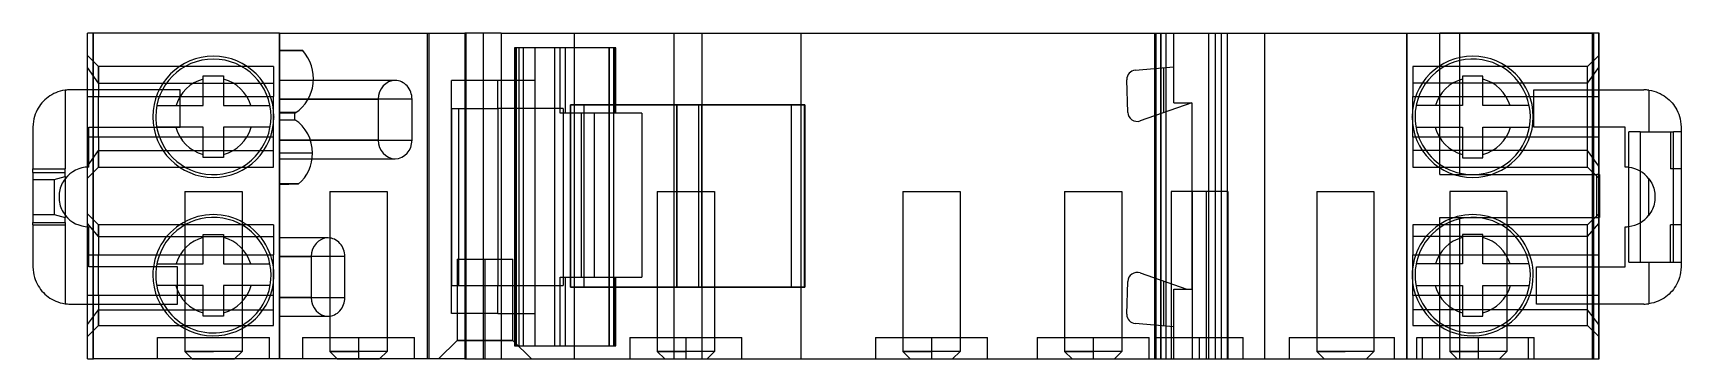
# Model space of a CAD drawing. Header units: millimetres. Extents: x -51.3 to 37.3, y -4.5 to 13.
import ezdxf

# ---------------------------------------------------------------- set-up
doc = ezdxf.new("R2010")
doc.units = ezdxf.units.MM
doc.layers.add('MAIN-1', color=7, linetype='Continuous')
doc.layers.add('MAIN-2', color=7, linetype='Continuous')

msp = doc.modelspace()

# ---------------------------------------------------------------- linework, layer by layer
at = {"layer": 'MAIN-1'}
for p, q in [((-48.374, 9.95), (-48.374, 13)), ((-48.045, 13), (-48.374, 13)), ((-38.052, 13), (-48.045, 13)), ((-48.045, -4.5), (-48.045, 13)), ((-38.052, -4.5), (-38.052, 13)), ((-38.052, 13), (-28.085, 13)), ((-38.052, 13), (-38.052, -4.5)), ((-27.103, 13), (-28.085, 13)), ((-28.085, 13), (-28.085, -4.5)), ((-26.122, 13), (-27.103, 13)), ((-27.103, 13), (-27.103, 8.95)), ((-26.122, 13), (10.025, 13)), ((-26.122, 13), (-26.122, 10.45)), ((10.025, 13), (24.341, 13)), ((10.025, 9.25), (10.025, 13)), ((22.552, -4.5), (22.552, 13)), ((22.552, 13), (32.545, 13)), ((24.341, 5.4), (24.341, 13)), ((32.545, -4.5), (32.545, 13)), ((32.873, 13), (32.545, 13)), ((32.897, 13), (32.873, 13)), ((32.873, 13), (32.873, 5.4)), ((32.898, 9.95), (32.897, 13)), ((7.961, 10.999), (10.025, 11.177)), ((-50.072, 9.795), (-50.182, 9.745)), ((-49.956, 9.84), (-50.072, 9.795)), ((-49.833, 9.878), (-49.956, 9.84)), ((-49.705, 9.909), (-49.833, 9.878)), ((-49.568, 9.932), (-49.705, 9.909)), ((-49.568, 9.932), (-49.568, 5.7)), ((-48.045, 9.95), (-49.3, 9.95)), ((-26.3, 10.45), (-27.103, 10.45)), ((-24.3, 10.45), (-26.3, 10.45)), ((-26.3, 8.95), (-26.3, 10.45)), ((-24.3, 8.95), (-24.3, 10.45)), ((7.559, 8.739), (7.504, 10.485)), ((32.545, 9.95), (35.3, 9.95)), ((35.568, 9.932), (35.705, 9.909)), ((35.568, 9.932), (35.568, 7.7)), ((35.705, 9.909), (35.833, 9.878)), ((35.833, 9.878), (35.956, 9.84)), ((35.956, 9.84), (36.072, 9.795)), ((36.072, 9.795), (36.182, 9.745)), ((-51.078, 8.867), (-51.13, 8.757)), ((-51.02, 8.971), (-51.078, 8.867)), ((-50.957, 9.07), (-51.02, 8.971)), ((-50.89, 9.164), (-50.957, 9.07)), ((-50.817, 9.253), (-50.89, 9.164)), ((-50.74, 9.338), (-50.817, 9.253)), ((-50.659, 9.417), (-50.74, 9.338)), ((-50.573, 9.493), (-50.659, 9.417)), ((-50.483, 9.563), (-50.573, 9.493)), ((-50.387, 9.629), (-50.483, 9.563)), ((-50.287, 9.689), (-50.387, 9.629)), ((-50.182, 9.745), (-50.287, 9.689)), ((-28.796, 8.95), (-26.3, 8.95)), ((-28.796, 8.95), (-28.796, -0.55)), ((-26.3, 8.95), (-26.3, -0.55)), ((-22.8, 8.95), (-26.3, 8.95)), ((-22.8, 8.95), (-22.8, -0.55)), ((11, 9.246), (8.222, 8.282)), ((10.025, 9.25), (11, 9.25)), ((11, 9.25), (11, -0.75)), ((36.182, 9.745), (36.287, 9.689)), ((36.287, 9.689), (36.387, 9.629)), ((36.387, 9.629), (36.483, 9.563)), ((36.483, 9.563), (36.573, 9.493)), ((36.573, 9.493), (36.659, 9.417)), ((36.659, 9.417), (36.74, 9.338)), ((36.74, 9.338), (36.817, 9.253)), ((36.817, 9.253), (36.89, 9.164)), ((36.89, 9.164), (36.957, 9.07)), ((36.957, 9.07), (37.02, 8.971)), ((37.02, 8.971), (37.078, 8.867)), ((37.078, 8.867), (37.13, 8.757)), ((-51.294, 8.107), (-51.3, 7.95)), ((-51.277, 8.253), (-51.294, 8.107)), ((-51.251, 8.39), (-51.277, 8.253)), ((-51.217, 8.519), (-51.251, 8.39)), ((-51.177, 8.641), (-51.217, 8.519)), ((-51.13, 8.757), (-51.177, 8.641)), ((37.13, 8.757), (37.177, 8.641)), ((37.177, 8.641), (37.217, 8.519)), ((37.217, 8.519), (37.251, 8.39)), ((37.251, 8.39), (37.277, 8.253)), ((37.277, 8.253), (37.294, 8.107)), ((37.294, 8.107), (37.3, 7.95)), ((-51.3, 7.95), (-51.3, 5.7)), ((-48.3, 7.95), (-48.045, 7.95)), ((-48.3, 6.95), (-48.3, 7.95)), ((33.3, 7.95), (32.545, 7.95)), ((32.899, 5.4), (32.898, 7.95)), ((34.3, 7.95), (33.3, 7.95)), ((34.3, 6.95), (34.3, 7.95)), ((35.1, 7.7), (34.5, 7.7)), ((34.5, 0.7), (34.5, 7.7)), ((35.1, 7.7), (35.1, 0.7)), ((35.1, 7.7), (36.9, 7.7)), ((37.3, 7.7), (36.9, 7.7)), ((36.9, 0.7), (36.9, 7.7)), ((37.3, 7.95), (37.3, 7.7)), ((37.3, 7.7), (37.3, 0.7)), ((-48.3, 5.8), (-48.3, 6.95)), ((34.3, 5.8), (34.3, 6.95)), ((-51.3, 5.518), (-51.3, 5.7)), ((-51.3, 5.7), (-49.568, 5.7)), ((-51.3, 5.518), (-51.3, 5.141)), ((-51.3, 5.518), (-49.568, 5.518)), ((-49.568, 5.518), (-49.568, 5.7)), ((-49.568, 5.302), (-49.568, 5.518)), ((-48.374, 2.602), (-48.374, 5.798)), ((24.341, 5.4), (32.776, 5.4)), ((32.776, 3.1), (32.776, 5.4)), ((32.858, 5.4), (32.776, 5.4)), ((32.911, 5.4), (32.858, 5.4)), ((32.858, 5.4), (32.858, 3.1)), ((32.911, 5.4), (32.911, 3.1)), ((-51.3, 5.141), (-51.3, 3.259)), ((-51.3, 5.141), (-50.168, 5.141)), ((-50.168, 5.141), (-49.568, 5.302)), ((-50.168, 5.141), (-50.168, 3.259)), ((-49.568, 5.302), (-49.568, 3.098)), ((-51.3, 3.259), (-50.168, 3.259)), ((-51.3, 3.259), (-51.3, 2.828)), ((-51.3, 2.828), (-49.568, 2.828)), ((-51.3, 2.7), (-51.3, 2.828)), ((-51.3, 2.7), (-49.568, 2.7)), ((-51.3, 2.7), (-51.3, 0.45)), ((-50.168, 3.259), (-49.568, 3.098)), ((-49.568, 2.828), (-49.568, 3.098)), ((-49.568, 2.828), (-49.568, 2.7)), ((-49.568, 2.7), (-49.568, -1.532)), ((24.341, -4.5), (24.341, 3.1)), ((24.341, 3.1), (32.776, 3.1)), ((32.776, 3.1), (32.858, 3.1)), ((32.858, 3.1), (32.911, 3.1)), ((32.873, 3.1), (32.873, -4.5)), ((32.898, 0.45), (32.899, 3.1)), ((-48.3, 1.45), (-48.3, 2.6)), ((34.3, 1.45), (34.3, 2.6)), ((-48.3, 0.45), (-48.3, 1.45)), ((34.3, 0.45), (34.3, 1.45)), ((-51.3, 0.45), (-51.294, 0.293)), ((-51.294, 0.293), (-51.277, 0.147)), ((-51.277, 0.147), (-51.251, 0.01)), ((-51.251, 0.01), (-51.217, -0.119)), ((-48.045, 0.45), (-48.3, 0.45)), ((8.222, 0.118), (10.734, -0.75)), ((32.545, 0.45), (34.3, 0.45)), ((34.5, 0.7), (35.1, 0.7)), ((35.1, 0.7), (36.9, 0.7)), ((35.568, 0.7), (35.568, -1.532)), ((36.9, 0.7), (37.3, 0.7)), ((37.251, 0.01), (37.217, -0.119)), ((37.277, 0.147), (37.251, 0.01)), ((37.294, 0.293), (37.277, 0.147)), ((37.3, 0.45), (37.294, 0.293)), ((37.3, 0.7), (37.3, 0.45)), ((-51.217, -0.119), (-51.177, -0.241)), ((-51.177, -0.241), (-51.13, -0.357)), ((-51.13, -0.357), (-51.078, -0.467)), ((-51.078, -0.467), (-51.02, -0.571)), ((-51.02, -0.571), (-50.957, -0.67)), ((-50.957, -0.67), (-50.89, -0.764)), ((-50.89, -0.764), (-50.817, -0.853)), ((-50.817, -0.853), (-50.74, -0.938)), ((-28.796, -0.55), (-26.3, -0.55)), ((-27.103, -0.55), (-27.103, -4.5)), ((-26.3, -2.05), (-26.3, -0.55)), ((-26.3, -0.55), (-22.8, -0.55)), ((-24.3, -2.05), (-24.3, -0.55)), ((7.504, -2.085), (7.559, -0.339)), ((10.025, -0.75), (11, -0.75)), ((10.025, -4.5), (10.025, -0.75)), ((36.817, -0.853), (36.74, -0.938)), ((36.89, -0.764), (36.817, -0.853)), ((36.957, -0.67), (36.89, -0.764)), ((37.02, -0.571), (36.957, -0.67)), ((37.078, -0.467), (37.02, -0.571)), ((37.13, -0.357), (37.078, -0.467)), ((37.177, -0.241), (37.13, -0.357)), ((37.217, -0.119), (37.177, -0.241)), ((-50.74, -0.938), (-50.659, -1.017)), ((-50.659, -1.017), (-50.573, -1.093)), ((-50.573, -1.093), (-50.483, -1.163)), ((-50.483, -1.163), (-50.387, -1.229)), ((-50.387, -1.229), (-50.287, -1.289)), ((-50.287, -1.289), (-50.182, -1.345)), ((-50.182, -1.345), (-50.072, -1.395)), ((-50.072, -1.395), (-49.956, -1.44)), ((-49.956, -1.44), (-49.833, -1.478)), ((-49.833, -1.478), (-49.705, -1.509)), ((-49.705, -1.509), (-49.568, -1.532)), ((-49.3, -1.55), (-48.045, -1.55)), ((-48.374, -4.5), (-48.374, -1.55)), ((35.3, -1.55), (32.545, -1.55)), ((32.897, -4.5), (32.898, -1.55)), ((35.705, -1.509), (35.568, -1.532)), ((35.833, -1.478), (35.705, -1.509)), ((35.956, -1.44), (35.833, -1.478)), ((36.072, -1.395), (35.956, -1.44)), ((36.182, -1.345), (36.072, -1.395)), ((36.287, -1.289), (36.182, -1.345)), ((36.387, -1.229), (36.287, -1.289)), ((36.483, -1.163), (36.387, -1.229)), ((36.573, -1.093), (36.483, -1.163)), ((36.659, -1.017), (36.573, -1.093)), ((36.74, -0.938), (36.659, -1.017)), ((-26.3, -2.05), (-27.103, -2.05)), ((-26.3, -2.05), (-24.3, -2.05)), ((-26.122, -2.05), (-26.122, -4.5)), ((10.025, -2.777), (7.961, -2.599)), ((-48.374, -4.5), (-48.045, -4.5)), ((-38.052, -4.5), (-48.045, -4.5)), ((-42.738, -4.5), (-41.6, -4.5)), ((-41.6, -4.5), (-40.462, -4.5)), ((-28.085, -4.5), (-38.052, -4.5)), ((-34.938, -4.5), (-33.8, -4.5)), ((-33.8, -4.5), (-32.662, -4.5)), ((-28.085, -4.5), (-27.103, -4.5)), ((-27.103, -4.5), (-26.122, -4.5)), ((-26.122, -4.5), (10.025, -4.5)), ((-17.338, -4.5), (-16.2, -4.5)), ((-16.2, -4.5), (-15.062, -4.5)), ((-4.138, -4.5), (-3, -4.5)), ((-3, -4.5), (-1.862, -4.5)), ((4.562, -4.5), (5.7, -4.5)), ((5.7, -4.5), (6.838, -4.5)), ((9.881, -4.5), (11.037, -4.5)), ((10.025, -4.5), (24.341, -4.5)), ((11.037, -4.5), (12.935, -4.5)), ((18.112, -4.5), (19.25, -4.5)), ((19.25, -4.5), (20.388, -4.5)), ((22.552, -4.5), (32.545, -4.5)), ((24.341, -4.5), (25.383, -4.5)), ((25.262, -4.5), (26.4, -4.5)), ((25.383, -4.5), (32.873, -4.5)), ((26.4, -4.5), (27.538, -4.5)), ((32.545, -4.5), (32.874, -4.5)), ((32.873, -4.5), (32.897, -4.5))]:
    msp.add_line(p, q, dxfattribs=at)
for centre, radius, start, end in [((8.004, 10.501), 0.5, 94.92685, 180.00002), ((-49.3, 7.95), 2, 89.99998, 97.69933), ((8.004, 10.501), 0.5, 180.00002, 181.79998), ((35.3, 7.95), 2, 82.30069, 89.99998), ((8.058, 8.754), 0.5, 181.79998, 289.06255), ((-48.3, 4.2), 1.6, 89.99998, 142.4168), ((34.3, 4.2), 1.6, 82.81927, 89.99998), ((-48.3, 4.2), 1.6, 217.5832, 270.00002), ((34.3, 4.2), 1.6, 270.00002, 277.18073), ((8.058, -0.354), 0.5, 70.93745, 178.20002), ((-49.3, 0.45), 2, 262.30067, 270.00002), ((35.3, 0.45), 2, 270.00002, 277.69931), ((8.004, -2.101), 0.5, 178.20002, 180.00002), ((8.004, -2.101), 0.5, 180.00002, 265.07315)]:
    msp.add_arc(centre, radius, start, end, dxfattribs=at)
at = {"layer": 'MAIN-2'}
for p, q in [((-48.374, 13), (-48.374, 13)), ((-48.069, 13), (-48.069, 13)), ((-48.069, -4.5), (-48.069, 13)), ((-48.045, 13), (-48.045, 13)), ((-48.045, 13), (-48.045, 13)), ((-38.052, 13), (-38.052, 13)), ((-38.052, 13), (-38.052, 13)), ((-30.1, 13), (-30.1, 13)), ((-30.1, 13), (-30.1, -4.5)), ((-30.011, 13), (-30.011, -4.5)), ((-28.013, -4.5), (-28.013, 13)), ((-27.103, 13), (-27.103, 13)), ((-26.124, 13), (-26.124, -4.5)), ((-22.207, 13), (-22.207, 9.15)), ((-16.85, 13), (-16.85, -4.5)), ((-15.35, 13), (-15.35, -4.5)), ((-9.993, 9.15), (-9.993, 13)), ((8.995, 13), (8.995, -4.5)), ((9.077, -4.5), (9.077, 13)), ((9.316, 13), (9.316, -4.5)), ((9.354, -4.5), (9.354, 13)), ((9.6, 13), (9.6, -4.5)), ((10.025, 13), (10.025, 13)), ((11.914, -4.5), (11.914, 13)), ((12.277, -4.5), (12.277, 13)), ((12.6, -4.5), (12.6, 13)), ((12.9, 13), (12.9, -4.5)), ((14.9, 13), (14.9, 13)), ((14.9, 13), (14.9, -4.5)), ((22.552, 13), (22.552, 13)), ((22.553, 13), (22.553, 13)), ((22.553, 13), (22.553, 13)), ((22.553, 13), (22.553, -4.5)), ((25.383, 13), (24.341, 13)), ((32.545, 13), (25.383, 13)), ((25.383, 13), (25.383, 5.4)), ((32.545, 13), (32.545, 13)), ((32.874, 13), (32.545, 13)), ((32.569, 13), (32.569, 13)), ((32.569, -4.5), (32.569, 13)), ((32.6, 13), (32.6, -4.5)), ((32.874, 13), (32.874, 13)), ((32.874, -4.5), (32.874, 13)), ((-48.374, 11.8), (-48.374, 11.8)), ((-47.774, 11.2), (-48.374, 11.8)), ((-38.052, 12.054), (-36.794, 12.054)), ((-36.794, 12.054), (-38.052, 12.053)), ((-25.415, 12.2), (-25.416, 12.2)), ((-25.416, 12.2), (-25.416, -3.8)), ((-25.41, 12.2), (-25.415, 12.2)), ((-25.415, 12.2), (-25.415, -3.8)), ((-25.404, 12.2), (-25.41, 12.2)), ((-25.4, 12.2), (-25.404, 12.2)), ((-25.395, 12.2), (-25.4, 12.2)), ((-25.39, 12.2), (-25.395, 12.2)), ((-25.386, 12.2), (-25.39, 12.2)), ((-25.381, 12.2), (-25.386, 12.2)), ((-25.374, 12.2), (-25.381, 12.2)), ((-25.381, 12.2), (-25.381, -3.8)), ((-25.368, 12.2), (-25.374, 12.2)), ((-25.36, 12.2), (-25.368, 12.2)), ((-25.352, 12.2), (-25.36, 12.2)), ((-25.343, 12.2), (-25.352, 12.2)), ((-25.333, 12.2), (-25.343, 12.2)), ((-25.322, 12.2), (-25.333, 12.2)), ((-25.309, 12.2), (-25.322, 12.2)), ((-25.322, 12.2), (-25.322, -3.8)), ((-25.294, 12.2), (-25.309, 12.2)), ((-25.277, 12.2), (-25.294, 12.2)), ((-25.258, 12.2), (-25.277, 12.2)), ((-25.237, 12.2), (-25.258, 12.2)), ((-25.214, 12.2), (-25.237, 12.2)), ((-25.187, 12.2), (-25.214, 12.2)), ((-25.147, 12.2), (-25.187, 12.2)), ((-25.187, 12.2), (-25.187, -3.8)), ((-25.101, 12.2), (-25.147, 12.2)), ((-25.048, 12.2), (-25.101, 12.2)), ((-24.989, 12.2), (-25.048, 12.2)), ((-24.921, 12.2), (-24.989, 12.2)), ((-24.938, 12.2), (-24.938, -3.8)), ((-24.845, 12.2), (-24.921, 12.2)), ((-24.759, 12.2), (-24.845, 12.2)), ((-24.665, 12.2), (-24.759, 12.2)), ((-24.561, 12.2), (-24.665, 12.2)), ((-24.448, 12.2), (-24.561, 12.2)), ((-24.326, 12.2), (-24.448, 12.2)), ((-23.265, 12.2), (-24.326, 12.2)), ((-24.326, 12.2), (-24.326, -3.8)), ((-22.962, 12.2), (-23.265, 12.2)), ((-23.265, 12.2), (-23.265, -3.8)), ((-22.68, 12.2), (-22.962, 12.2)), ((-22.962, 8.7), (-22.962, 12.2)), ((-20.018, 12.2), (-22.68, 12.2)), ((-22.68, 12.2), (-22.68, 8.7)), ((-20.315, -3.8), (-20.315, 12.2)), ((-20.297, -3.8), (-20.297, 12.2)), ((-20.086, 12.2), (-20.086, -3.8)), ((-19.957, 12.2), (-20.018, 12.2)), ((-20.018, 8.7), (-20.018, 12.2)), ((-20.013, 12.2), (-20.013, 8.7)), ((-19.957, 8.7), (-19.957, 12.2)), ((32.874, 11.8), (32.274, 11.2)), ((32.874, 11.8), (32.874, 11.8)), ((-47.774, 10.3), (-48.374, 11.149)), ((-47.774, 11.2), (-47.774, 11.2)), ((-38.374, 11.2), (-47.774, 11.2)), ((-47.774, 10.3), (-47.774, 11.2)), ((-47.774, 11.2), (-47.774, 9.6)), ((-42.15, 10.695), (-41.05, 10.695)), ((-42.15, 10.695), (-42.15, 10.695)), ((-42.15, 9.111), (-42.15, 10.695)), ((-41.05, 10.695), (-41.05, 10.695)), ((-41.05, 10.695), (-41.05, 9.111)), ((-38.374, 11.2), (-38.374, 11.2)), ((-38.374, 11.2), (-38.374, 9.6)), ((7.961, 10.999), (7.961, 10.999)), ((9.484, 11.131), (9.484, 8.718)), ((10.025, 11.177), (10.025, 11.177)), ((22.874, 11.2), (22.874, 9.6)), ((32.274, 11.2), (22.874, 11.2)), ((22.874, 11.2), (22.874, 11.2)), ((26.65, 10.683), (25.55, 10.683)), ((25.55, 10.683), (25.55, 10.683)), ((25.55, 10.683), (25.55, 9.114)), ((26.65, 10.683), (26.65, 10.683)), ((26.65, 9.114), (26.65, 10.683)), ((32.274, 10.3), (32.274, 11.2)), ((32.274, 9.6), (32.274, 11.2)), ((32.274, 11.2), (32.274, 11.2)), ((32.274, 10.3), (32.874, 11.149)), ((-49.3, 9.95), (-49.3, 9.95)), ((-48.374, 5.798), (-48.374, 9.95)), ((-46.3, 9.95), (-48.045, 9.95)), ((-47.774, 10.3), (-38.374, 10.3)), ((-46.3, 9.95), (-46.3, 9.95)), ((-43.392, 9.95), (-46.3, 9.95)), ((-43.392, 9.95), (-43.392, 9.95)), ((-43.392, 7.95), (-43.392, 9.95)), ((-31.829, 10.45), (-38.052, 10.45)), ((-27.103, 10.45), (-28.796, 10.45)), ((-28.796, 10.45), (-28.796, 10.45)), ((-28.796, -2.05), (-28.796, 10.45)), ((-26.122, 10.45), (-26.122, -2.05)), ((-24.3, 10.45), (-24.3, 10.45)), ((7.504, 10.485), (7.504, 10.485)), ((32.274, 10.3), (22.874, 10.3)), ((29.392, 9.95), (32.3, 9.95)), ((29.392, 7.95), (29.392, 9.95)), ((29.392, 9.95), (29.392, 9.95)), ((32.3, 9.95), (32.3, 9.95)), ((32.3, 9.95), (32.545, 9.95)), ((32.898, 7.95), (32.898, 9.95)), ((35.3, 9.95), (35.3, 9.95)), ((-48.374, 9.6), (-47.774, 9.6)), ((-47.774, 7.4), (-47.774, 9.6)), ((-47.774, 9.6), (-38.374, 9.6)), ((-44.639, 9.111), (-42.15, 9.111)), ((-44.639, 9.111), (-44.639, 9.111)), ((-42.15, 9.111), (-42.15, 9.111)), ((-41.05, 9.111), (-41.05, 9.111)), ((-41.05, 9.111), (-38.561, 9.111)), ((-38.561, 9.111), (-38.561, 9.111)), ((-38.374, 7.4), (-38.374, 9.6)), ((-30.923, 9.45), (-38.052, 9.45)), ((-38.052, 9.45), (-32.736, 9.45)), ((-32.736, 9.45), (-32.736, 7.25)), ((-30.923, 7.25), (-30.923, 9.45)), ((-28.402, -0.55), (-28.402, 8.95)), ((-27.103, 8.95), (-27.103, -0.55)), ((-24.3, 8.95), (-24.3, 8.95)), ((-24.3, -0.55), (-24.3, 8.95)), ((-22.8, 8.95), (-22.8, 8.95)), ((-22.4, -0.65), (-22.4, 9.15)), ((-9.8, 9.15), (-22.4, 9.15)), ((-22.381, 9.15), (-21.677, 9.15)), ((-22.381, -0.65), (-22.381, 9.15)), ((-22.207, 9.15), (-22.207, -0.65)), ((-21.677, 9.15), (-16.691, 9.15)), ((-21.677, 9.15), (-21.677, -0.65)), ((-16.85, 9.15), (-16.85, -0.65)), ((-16.691, 9.15), (-15.509, 9.15)), ((-16.691, -0.65), (-16.691, 9.15)), ((-16.682, 9.15), (-16.682, -0.65)), ((-15.518, 9.15), (-15.518, -0.65)), ((-15.509, 9.15), (-10.523, 9.15)), ((-15.509, -0.65), (-15.509, 9.15)), ((-15.35, -0.65), (-15.35, 9.15)), ((-10.523, 9.15), (-9.814, 9.15)), ((-10.523, -0.65), (-10.523, 9.15)), ((-9.993, -0.65), (-9.993, 9.15)), ((-9.814, -0.65), (-9.814, 9.15)), ((-9.8, 9.15), (-9.8, -0.65)), ((10.025, 9.25), (10.025, 9.25)), ((10.025, 9.25), (10.025, 9.25)), ((11.002, 9.246), (11, 9.246)), ((11.002, 9.246), (11.002, 9.246)), ((22.874, 7.4), (22.874, 9.6)), ((22.874, 9.6), (32.274, 9.6)), ((23.026, 8.9), (23.026, 8.9)), ((25.55, 9.114), (23.061, 9.114)), ((23.061, 9.114), (23.061, 9.114)), ((25.55, 9.114), (25.55, 9.114)), ((26.65, 9.114), (26.65, 9.114)), ((29.139, 9.114), (26.65, 9.114)), ((29.139, 9.114), (29.139, 9.114)), ((32.274, 7.4), (32.274, 9.6)), ((32.274, 9.6), (32.874, 9.6)), ((-44.854, 8.5), (-44.854, 8.5)), ((-44.7, 8.5), (-44.7, 8.5)), ((-44.674, 8.1), (-44.674, 8.1)), ((-38.346, 8.5), (-38.346, 8.498)), ((-38.346, 8.5), (-38.346, 8.5)), ((-38.346, 8.5), (-38.346, 8.5)), ((-38.346, 8.5), (-38.346, 8.5)), ((-38.346, 8.5), (-38.346, 8.5)), ((-38.346, 8.5), (-38.346, 8.5)), ((-38.346, 8.5), (-38.346, 8.5)), ((-38.346, 8.498), (-38.346, 8.496)), ((-38.346, 8.496), (-38.346, 8.495)), ((-38.346, 8.495), (-38.346, 8.493)), ((-38.346, 8.493), (-38.346, 8.491)), ((-38.346, 8.491), (-38.346, 8.489)), ((-38.346, 8.489), (-38.346, 8.489)), ((-37.173, 8.73), (-38.052, 8.73)), ((-37.222, 8.697), (-38.052, 8.697)), ((-38.052, 8.34), (-37.222, 8.34)), ((-37.222, 8.697), (-37.173, 8.73)), ((-37.222, 8.34), (-37.222, 8.697)), ((-21.821, 8.7), (-22.962, 8.7)), ((-21.118, 8.7), (-21.821, 8.7)), ((-21.821, 8.7), (-21.821, -0.1)), ((-18.568, 8.7), (-21.118, 8.7)), ((-21.118, -0.1), (-21.118, 8.7)), ((-18.568, 8.7), (-18.568, -0.1)), ((7.559, 8.739), (7.559, 8.739)), ((8.222, 8.282), (8.222, 8.282)), ((22.846, 8.498), (22.846, 8.5)), ((22.846, 8.5), (22.846, 8.5)), ((22.846, 8.5), (22.846, 8.5)), ((22.846, 8.5), (22.846, 8.5)), ((22.846, 8.5), (22.846, 8.5)), ((22.846, 8.5), (22.846, 8.5)), ((22.846, 8.5), (22.846, 8.5)), ((22.846, 8.496), (22.846, 8.498)), ((22.846, 8.495), (22.846, 8.496)), ((22.846, 8.493), (22.846, 8.495)), ((22.846, 8.491), (22.846, 8.493)), ((22.846, 8.489), (22.846, 8.491)), ((22.846, 8.489), (22.846, 8.489)), ((29.354, 8.5), (29.354, 8.5)), ((-51.3, 7.95), (-51.3, 7.95)), ((-47.774, 7.4), (-48.374, 7.4)), ((-48.3, 7.95), (-48.3, 7.95)), ((-48.045, 7.95), (-47.3, 7.95)), ((-38.374, 7.4), (-47.774, 7.4)), ((-47.774, 7.4), (-47.774, 5.8)), ((-47.3, 7.95), (-43.392, 7.95)), ((-47.3, 7.95), (-47.3, 7.95)), ((-44.649, 7.938), (-44.649, 7.938)), ((-42.15, 7.938), (-44.649, 7.938)), ((-43.392, 7.95), (-43.392, 7.95)), ((-42.15, 6.318), (-42.15, 7.938)), ((-42.15, 7.938), (-42.15, 7.938)), ((-38.551, 7.938), (-41.05, 7.938)), ((-41.05, 7.938), (-41.05, 6.318)), ((-41.05, 7.938), (-41.05, 7.938)), ((-38.551, 7.938), (-38.551, 7.938)), ((-38.374, 5.8), (-38.374, 7.4)), ((-32.736, 7.25), (-38.052, 7.25)), ((-38.052, 7.25), (-30.923, 7.25)), ((32.274, 7.4), (22.874, 7.4)), ((22.874, 7.4), (22.874, 5.8)), ((23.051, 7.941), (23.051, 7.941)), ((23.051, 7.941), (25.55, 7.941)), ((25.55, 7.941), (25.55, 7.941)), ((25.55, 7.941), (25.55, 6.307)), ((26.65, 7.941), (29.149, 7.941)), ((26.65, 6.307), (26.65, 7.941)), ((26.65, 7.941), (26.65, 7.941)), ((29.149, 7.941), (29.149, 7.941)), ((32.545, 7.95), (29.392, 7.95)), ((29.392, 7.95), (29.392, 7.95)), ((32.874, 7.4), (32.274, 7.4)), ((32.274, 5.8), (32.274, 7.4)), ((33.3, 7.95), (33.3, 7.95)), ((34.3, 7.95), (34.3, 7.95)), ((34.5, 7.7), (34.5, 7.7)), ((36.726, 7.7), (36.726, 5.7)), ((37.3, 7.95), (37.3, 7.95)), ((37.3, 7.7), (37.3, 7.7)), ((-48.374, 5.851), (-47.774, 6.7)), ((-48.3, 6.95), (-48.3, 6.95)), ((-47.774, 5.8), (-47.774, 6.7)), ((-47.774, 6.7), (-38.374, 6.7)), ((-41.05, 6.318), (-42.15, 6.318)), ((-42.15, 6.318), (-42.15, 6.318)), ((-41.05, 6.318), (-41.05, 6.318)), ((-36.27, 6.551), (-38.052, 6.551)), ((-38.052, 6.25), (-31.829, 6.25)), ((32.274, 6.7), (22.874, 6.7)), ((25.55, 6.307), (25.55, 6.307)), ((25.55, 6.307), (26.65, 6.307)), ((26.65, 6.307), (26.65, 6.307)), ((32.874, 5.851), (32.274, 6.7)), ((32.274, 5.8), (32.274, 6.7)), ((34.3, 6.95), (34.3, 6.95)), ((-51.3, 5.7), (-51.3, 5.7)), ((-49.568, 5.7), (-49.568, 5.7)), ((-47.774, 5.8), (-48.374, 5.2)), ((-48.3, 5.8), (-48.3, 5.8)), ((-47.774, 5.8), (-38.374, 5.8)), ((-47.774, 5.8), (-47.774, 5.8)), ((-38.374, 5.8), (-38.374, 5.8)), ((22.874, 5.8), (22.874, 5.8)), ((22.874, 5.8), (32.274, 5.8)), ((24.491, 5.85), (24.491, 5.85)), ((32.874, 5.2), (32.274, 5.8)), ((32.274, 5.8), (32.274, 5.8)), ((32.896, 3.1), (32.896, 5.4)), ((32.899, 5.4), (32.896, 5.4)), ((32.902, 5.4), (32.899, 5.4)), ((34.3, 5.8), (34.3, 5.8)), ((34.5, 5.787), (34.5, 5.787)), ((37.3, 5.7), (36.726, 5.7)), ((37.3, 5.7), (37.3, 5.7)), ((-49.874, 4.49), (-49.888, 4.395)), ((-49.854, 4.582), (-49.874, 4.49)), ((-49.829, 4.673), (-49.854, 4.582)), ((-49.798, 4.762), (-49.829, 4.673)), ((-49.763, 4.848), (-49.798, 4.762)), ((-49.722, 4.933), (-49.763, 4.848)), ((-49.676, 5.016), (-49.722, 4.933)), ((-49.625, 5.097), (-49.676, 5.016)), ((-49.568, 5.176), (-49.625, 5.097)), ((-49.568, 5.176), (-49.568, 5.176)), ((-48.374, 5.2), (-48.374, 5.2)), ((-43.138, 4.5), (-40.062, 4.5)), ((-43.138, 4.5), (-43.138, -4.1)), ((-40.062, 4.5), (-40.062, -4.1)), ((-38.052, 4.876), (-37.027, 4.9)), ((-37.027, 4.9), (-38.052, 4.9)), ((-35.338, 4.5), (-32.262, 4.5)), ((-35.338, 4.5), (-35.338, -4.1)), ((-32.262, 4.5), (-32.262, -4.1)), ((-17.738, 4.5), (-14.662, 4.5)), ((-17.738, 4.5), (-17.738, -4.1)), ((-14.662, 4.5), (-14.662, -4.1)), ((-4.538, 4.5), (-1.462, 4.5)), ((-4.538, 4.5), (-4.538, -4.1)), ((-1.462, 4.5), (-1.462, -4.1)), ((4.162, 4.5), (7.238, 4.5)), ((4.162, 4.5), (4.162, -4.1)), ((7.238, 4.5), (7.238, -4.1)), ((11.037, 4.5), (9.881, 4.5)), ((9.881, 4.5), (9.881, -4.5)), ((12.935, 4.5), (11.037, 4.5)), ((11.037, -4.5), (11.037, 4.5)), ((11.763, 4.5), (11.763, -4.5)), ((12.935, 4.5), (12.935, -4.5)), ((17.712, 4.5), (20.788, 4.5)), ((17.712, 4.5), (17.712, -4.1)), ((20.788, 4.5), (20.788, -4.1)), ((27.938, 4.5), (24.862, 4.5)), ((24.862, 4.5), (24.862, -4.1)), ((27.938, 4.5), (27.938, -4.1)), ((32.874, 5.2), (32.874, 5.2)), ((35.568, 5.176), (35.625, 5.097)), ((35.568, 5.176), (35.568, 5.176)), ((35.568, 3.224), (35.568, 5.176)), ((35.625, 5.097), (35.676, 5.016)), ((35.676, 5.016), (35.722, 4.933)), ((35.722, 4.933), (35.763, 4.848)), ((35.763, 4.848), (35.798, 4.762)), ((35.798, 4.762), (35.829, 4.673)), ((35.829, 4.673), (35.854, 4.582)), ((35.854, 4.582), (35.874, 4.49)), ((35.874, 4.49), (35.888, 4.395)), ((-49.897, 4.299), (-49.9, 4.2)), ((-49.9, 4.2), (-49.897, 4.101)), ((-49.888, 4.395), (-49.897, 4.299)), ((-49.897, 4.101), (-49.888, 4.005)), ((-49.888, 4.005), (-49.874, 3.91)), ((-49.874, 3.91), (-49.854, 3.818)), ((-49.854, 3.818), (-49.829, 3.727)), ((-49.829, 3.727), (-49.798, 3.638)), ((-49.798, 3.638), (-49.763, 3.552)), ((-49.763, 3.552), (-49.722, 3.467)), ((35.763, 3.552), (35.722, 3.467)), ((35.798, 3.638), (35.763, 3.552)), ((35.829, 3.727), (35.798, 3.638)), ((35.854, 3.818), (35.829, 3.727)), ((35.874, 3.91), (35.854, 3.818)), ((35.888, 4.005), (35.874, 3.91)), ((35.888, 4.395), (35.897, 4.299)), ((35.897, 4.101), (35.888, 4.005)), ((35.897, 4.299), (35.9, 4.2)), ((35.9, 4.2), (35.897, 4.101)), ((-51.3, 2.7), (-51.3, 2.7)), ((-49.722, 3.467), (-49.676, 3.384)), ((-49.676, 3.384), (-49.625, 3.303)), ((-49.625, 3.303), (-49.568, 3.224)), ((-49.568, 3.224), (-49.568, 3.224)), ((-49.568, 2.7), (-49.568, 2.7)), ((-48.374, 3.3), (-48.374, 3.3)), ((-47.774, 2.7), (-48.374, 3.3)), ((-47.774, 2.068), (-48.374, 2.767)), ((-47.774, 2.7), (-47.774, 2.7)), ((-47.774, 2.7), (-47.774, 1.1)), ((-38.374, 2.7), (-47.774, 2.7)), ((-47.774, 2.068), (-47.774, 2.7)), ((-38.374, 2.7), (-38.374, 1.1)), ((-38.374, 2.7), (-38.374, 2.7)), ((22.874, 2.7), (22.874, 1.1)), ((32.274, 2.7), (22.874, 2.7)), ((22.874, 2.7), (22.874, 2.7)), ((25.383, 3.1), (25.383, -4.5)), ((32.874, 3.3), (32.274, 2.7)), ((32.274, 2.068), (32.874, 2.767)), ((32.274, 2.7), (32.274, 2.7)), ((32.274, 2.068), (32.274, 2.7)), ((32.274, 1.1), (32.274, 2.7)), ((32.874, 3.3), (32.874, 3.3)), ((32.897, 3.1), (32.896, 3.1)), ((35.625, 3.303), (35.568, 3.224)), ((35.568, 3.224), (35.568, 3.224)), ((35.676, 3.384), (35.625, 3.303)), ((35.722, 3.467), (35.676, 3.384)), ((36.726, 0.7), (36.726, 2.7)), ((37.3, 2.7), (36.726, 2.7)), ((37.3, 2.7), (37.3, 2.7)), ((-48.374, -1.55), (-48.374, 2.602)), ((-48.3, 2.6), (-48.3, 2.6)), ((-47.774, 2.068), (-38.374, 2.068)), ((-42.15, 2.183), (-41.05, 2.183)), ((-42.15, 2.183), (-42.15, 2.183)), ((-42.15, 0.614), (-42.15, 2.183)), ((-41.05, 2.183), (-41.05, 2.183)), ((-41.05, 2.183), (-41.05, 0.614)), ((-35.436, 2), (-38.052, 2)), ((32.274, 2.068), (22.874, 2.068)), ((26.65, 2.183), (25.55, 2.183)), ((25.55, 2.183), (25.55, 2.183)), ((25.55, 2.183), (25.55, 0.614)), ((26.65, 2.183), (26.65, 2.183)), ((26.65, 0.614), (26.65, 2.183)), ((34.3, 2.6), (34.3, 2.6)), ((34.5, 2.613), (34.5, 2.613)), ((-48.374, 1.1), (-47.774, 1.1)), ((-48.3, 1.45), (-48.3, 1.45)), ((-47.774, 1.1), (-38.374, 1.1)), ((-47.774, -1.1), (-47.774, 1.1)), ((-38.374, -1.1), (-38.374, 1.1)), ((-34.53, 1), (-38.052, 1)), ((-38.052, 1), (-36.343, 1)), ((-36.343, 1), (-36.343, -1.2)), ((-34.53, -1.2), (-34.53, 1)), ((22.874, -1.1), (22.874, 1.1)), ((22.874, 1.1), (32.274, 1.1)), ((32.274, -1.1), (32.274, 1.1)), ((32.274, 1.1), (32.874, 1.1)), ((34.3, 1.45), (34.3, 1.45)), ((-51.3, 0.45), (-51.3, 0.45)), ((-48.3, 0.45), (-48.3, 0.45)), ((-43.534, 0.45), (-48.045, 0.45)), ((-44.674, 0.4), (-44.674, 0.4)), ((-44.639, 0.614), (-42.15, 0.614)), ((-44.639, 0.614), (-44.639, 0.614)), ((-43.534, -1.55), (-43.534, 0.45)), ((-43.534, 0.45), (-43.534, 0.45)), ((-42.15, 0.614), (-42.15, 0.614)), ((-41.05, 0.614), (-41.05, 0.614)), ((-41.05, 0.614), (-38.561, 0.614)), ((-38.561, 0.614), (-38.561, 0.614)), ((-28.5, 0.865), (-28.5, -3.5)), ((-28.5, 0.865), (-27, 0.865)), ((-27, 0.865), (-25.5, 0.865)), ((-27, 0.865), (-27, -3.5)), ((-27, 0.865), (-27, -3.5)), ((-25.5, -3.5), (-25.5, 0.865)), ((8.222, 0.118), (8.222, 0.118)), ((23.026, 0.4), (23.026, 0.4)), ((25.55, 0.614), (23.061, 0.614)), ((23.061, 0.614), (23.061, 0.614)), ((25.55, 0.614), (25.55, 0.614)), ((26.65, 0.614), (26.65, 0.614)), ((29.139, 0.614), (26.65, 0.614)), ((29.139, 0.614), (29.139, 0.614)), ((29.534, -1.55), (29.534, 0.45)), ((29.534, 0.45), (29.534, 0.45)), ((29.534, 0.45), (32.545, 0.45)), ((32.898, -1.55), (32.898, 0.45)), ((34.3, 0.45), (34.3, 0.45)), ((34.5, 0.7), (34.5, 0.7)), ((37.3, 0.7), (37.3, 0.7)), ((37.3, 0.45), (37.3, 0.45)), ((-44.854, 0), (-44.854, 0)), ((-44.649, -0.559), (-44.649, -0.559)), ((-42.15, -0.559), (-44.649, -0.559)), ((-42.15, -0.559), (-42.15, -0.559)), ((-42.15, -2.193), (-42.15, -0.559)), ((-38.551, -0.559), (-41.05, -0.559)), ((-41.05, -0.559), (-41.05, -2.193)), ((-41.05, -0.559), (-41.05, -0.559)), ((-38.551, -0.559), (-38.551, -0.559)), ((-38.347, -0.07), (-38.347, -0.07)), ((-24.3, -0.55), (-24.3, -0.55)), ((-22.962, -0.1), (-21.821, -0.1)), ((-22.962, -3.8), (-22.962, -0.1)), ((-22.8, -0.55), (-22.8, -0.55)), ((-22.68, -0.1), (-22.68, -3.8)), ((-22.4, -0.65), (-9.8, -0.65)), ((-21.677, -0.65), (-22.381, -0.65)), ((-22.207, -0.65), (-22.207, -4.5)), ((-21.821, -0.1), (-21.118, -0.1)), ((-16.691, -0.65), (-21.677, -0.65)), ((-21.118, -0.1), (-18.568, -0.1)), ((-20.018, -3.8), (-20.018, -0.1)), ((-20.013, -0.1), (-20.013, -3.8)), ((-19.957, -3.8), (-19.957, -0.1)), ((-15.509, -0.65), (-16.691, -0.65)), ((-10.523, -0.65), (-15.509, -0.65)), ((-9.814, -0.65), (-10.523, -0.65)), ((-9.993, -4.5), (-9.993, -0.65)), ((7.559, -0.339), (7.559, -0.339)), ((9.484, -0.318), (9.484, -2.731)), ((10.025, -0.75), (10.025, -0.75)), ((10.025, -0.75), (10.025, -0.75)), ((10.734, -0.75), (10.734, -0.75)), ((11, -0.75), (11, -0.75)), ((22.847, -0.07), (22.847, -0.07)), ((23.051, -0.559), (23.051, -0.559)), ((23.051, -0.559), (25.55, -0.559)), ((25.55, -0.559), (25.55, -0.559)), ((25.55, -0.559), (25.55, -2.193)), ((26.65, -0.559), (29.149, -0.559)), ((26.65, -2.193), (26.65, -0.559)), ((26.65, -0.559), (26.65, -0.559)), ((29.149, -0.559), (29.149, -0.559)), ((29.354, 0), (29.354, 0)), ((-49.3, -1.55), (-49.3, -1.55)), ((-47.774, -1.1), (-48.374, -1.1)), ((-48.045, -1.55), (-46.3, -1.55)), ((-38.374, -1.1), (-47.774, -1.1)), ((-47.774, -1.1), (-47.774, -2.7)), ((-46.3, -1.55), (-43.534, -1.55)), ((-46.3, -1.55), (-46.3, -1.55)), ((-43.534, -1.55), (-43.534, -1.55)), ((-38.374, -2.7), (-38.374, -1.1)), ((-36.343, -1.2), (-38.052, -1.2)), ((-38.052, -1.2), (-34.53, -1.2)), ((22.874, -1.1), (22.874, -2.7)), ((32.274, -1.1), (22.874, -1.1)), ((29.534, -1.55), (29.534, -1.55)), ((32.3, -1.55), (29.534, -1.55)), ((32.274, -2.7), (32.274, -1.1)), ((32.874, -1.1), (32.274, -1.1)), ((32.545, -1.55), (32.3, -1.55)), ((32.3, -1.55), (32.3, -1.55)), ((35.3, -1.55), (35.3, -1.55)), ((-48.374, -2.648), (-47.774, -1.867)), ((-47.774, -2.7), (-47.774, -1.867)), ((-47.774, -1.867), (-38.374, -1.867)), ((-43.209, -2.65), (-43.209, -2.65)), ((-42.15, -2.193), (-42.15, -2.193)), ((-41.05, -2.193), (-42.15, -2.193)), ((-41.05, -2.193), (-41.05, -2.193)), ((-38.052, -2.2), (-35.436, -2.2)), ((-27.103, -2.05), (-28.796, -2.05)), ((-28.796, -2.05), (-28.796, -2.05)), ((-24.3, -2.05), (-24.3, -2.05)), ((7.504, -2.085), (7.504, -2.085)), ((7.961, -2.599), (7.961, -2.599)), ((32.274, -1.867), (22.874, -1.867)), ((24.491, -2.65), (24.491, -2.65)), ((25.55, -2.193), (25.55, -2.193)), ((25.55, -2.193), (26.65, -2.193)), ((26.65, -2.193), (26.65, -2.193)), ((32.874, -2.648), (32.274, -1.867)), ((32.274, -2.7), (32.274, -1.867)), ((-47.774, -2.7), (-48.374, -3.3)), ((-48.374, -3.3), (-48.374, -3.3)), ((-47.774, -2.7), (-38.374, -2.7)), ((-47.774, -2.7), (-47.774, -2.7)), ((-44.608, -4.5), (-44.608, -3.35)), ((-44.608, -3.35), (-38.592, -3.35)), ((-38.592, -4.5), (-38.592, -3.35)), ((-38.374, -2.7), (-38.374, -2.7)), ((-36.808, -3.35), (-36.808, -4.5)), ((-36.808, -3.35), (-33.8, -3.35)), ((-33.8, -3.35), (-33.8, -4.5)), ((-33.8, -3.35), (-30.792, -3.35)), ((-33.8, -3.35), (-33.8, -4.5)), ((-30.792, -4.5), (-30.792, -3.35)), ((-28.5, -3.5), (-29.5, -4.5)), ((-27, -3.5), (-28.5, -3.5)), ((-28.5, -3.5), (-27, -3.5)), ((-25.5, -3.5), (-27, -3.5)), ((-27, -3.5), (-27, -4.5)), ((-27, -3.5), (-25.5, -3.5)), ((-27, -3.5), (-27, -4.5)), ((-24.5, -4.5), (-25.5, -3.5)), ((-19.208, -3.35), (-19.208, -4.5)), ((-19.208, -3.35), (-16.2, -3.35)), ((-16.2, -3.35), (-16.2, -4.5)), ((-16.2, -3.35), (-13.192, -3.35)), ((-16.2, -3.35), (-16.2, -4.5)), ((-13.192, -4.5), (-13.192, -3.35)), ((-6.008, -3.35), (-6.008, -4.5)), ((-6.008, -3.35), (-3, -3.35)), ((-3, -3.35), (-3, -4.5)), ((-3, -3.35), (0.008, -3.35)), ((-3, -3.35), (-3, -4.5)), ((0.008, -4.5), (0.008, -3.35)), ((2.692, -3.35), (2.692, -4.5)), ((2.692, -3.35), (5.7, -3.35)), ((5.7, -3.35), (5.7, -4.5)), ((5.7, -3.35), (8.708, -3.35)), ((5.7, -3.35), (5.7, -4.5)), ((8.708, -4.5), (8.708, -3.35)), ((9.034, -3.35), (9.034, -4.5)), ((9.034, -3.35), (11.4, -3.35)), ((10.025, -2.777), (10.025, -2.777)), ((11.4, -3.35), (11.4, -4.5)), ((11.4, -3.35), (13.766, -3.35)), ((11.4, -3.35), (11.4, -4.5)), ((13.766, -4.5), (13.766, -3.35)), ((16.242, -3.35), (16.242, -4.5)), ((16.242, -3.35), (21.9, -3.35)), ((21.9, -4.5), (21.9, -3.35)), ((21.9, -3.35), (21.9, -3.35)), ((22.874, -2.7), (22.874, -2.7)), ((22.874, -2.7), (32.274, -2.7)), ((23.092, -4.5), (23.092, -3.35)), ((23.092, -3.35), (29.108, -3.35)), ((23.392, -3.35), (23.392, -4.5)), ((23.392, -3.35), (26.4, -3.35)), ((26.4, -3.35), (26.4, -4.5)), ((26.4, -3.35), (29.408, -3.35)), ((26.4, -3.35), (26.4, -4.5)), ((29.108, -4.5), (29.108, -3.35)), ((29.408, -4.5), (29.408, -3.35)), ((32.874, -3.3), (32.274, -2.7)), ((32.274, -2.7), (32.274, -2.7)), ((32.874, -3.3), (32.874, -3.3)), ((-43.138, -4.1), (-41.6, -4.1)), ((-43.138, -4.1), (-42.738, -4.5)), ((-41.6, -4.1), (-43.138, -4.1)), ((-40.062, -4.1), (-41.6, -4.1)), ((-40.062, -4.1), (-41.6, -4.1)), ((-40.062, -4.1), (-40.462, -4.5)), ((-35.338, -4.1), (-33.8, -4.1)), ((-35.338, -4.1), (-34.938, -4.5)), ((-33.8, -4.1), (-35.338, -4.1)), ((-32.262, -4.1), (-33.8, -4.1)), ((-32.262, -4.1), (-33.8, -4.1)), ((-32.262, -4.1), (-32.662, -4.5)), ((-25.416, -3.8), (-25.415, -3.8)), ((-25.415, -3.8), (-25.41, -3.8)), ((-25.41, -3.8), (-25.404, -3.8)), ((-25.404, -3.8), (-25.4, -3.8)), ((-25.4, -3.8), (-25.395, -3.8)), ((-25.395, -3.8), (-25.39, -3.8)), ((-25.39, -3.8), (-25.386, -3.8)), ((-25.386, -3.8), (-25.381, -3.8)), ((-25.381, -3.8), (-25.374, -3.8)), ((-25.374, -3.8), (-25.368, -3.8)), ((-25.368, -3.8), (-25.36, -3.8)), ((-25.36, -3.8), (-25.352, -3.8)), ((-25.352, -3.8), (-25.343, -3.8)), ((-25.343, -3.8), (-25.333, -3.8)), ((-25.333, -3.8), (-25.322, -3.8)), ((-25.322, -3.8), (-25.309, -3.8)), ((-25.309, -3.8), (-25.294, -3.8)), ((-25.294, -3.8), (-25.277, -3.8)), ((-25.277, -3.8), (-25.258, -3.8)), ((-25.258, -3.8), (-25.237, -3.8)), ((-25.237, -3.8), (-25.214, -3.8)), ((-25.214, -3.8), (-25.187, -3.8)), ((-25.187, -3.8), (-25.147, -3.8)), ((-25.147, -3.8), (-25.101, -3.8)), ((-25.101, -3.8), (-25.048, -3.8)), ((-25.048, -3.8), (-24.989, -3.8)), ((-24.989, -3.8), (-24.921, -3.8)), ((-24.921, -3.8), (-24.845, -3.8)), ((-24.845, -3.8), (-24.759, -3.8)), ((-24.759, -3.8), (-24.665, -3.8)), ((-24.665, -3.8), (-24.561, -3.8)), ((-24.561, -3.8), (-24.448, -3.8)), ((-24.448, -3.8), (-24.326, -3.8)), ((-24.326, -3.8), (-23.265, -3.8)), ((-23.265, -3.8), (-22.962, -3.8)), ((-22.962, -3.8), (-22.68, -3.8)), ((-22.68, -3.8), (-20.018, -3.8)), ((-20.018, -3.8), (-19.957, -3.8)), ((-17.738, -4.1), (-16.2, -4.1)), ((-17.738, -4.1), (-17.338, -4.5)), ((-16.2, -4.1), (-17.738, -4.1)), ((-14.662, -4.1), (-16.2, -4.1)), ((-14.662, -4.1), (-16.2, -4.1)), ((-14.662, -4.1), (-15.062, -4.5)), ((-4.538, -4.1), (-3, -4.1)), ((-4.538, -4.1), (-4.138, -4.5)), ((-3, -4.1), (-4.538, -4.1)), ((-1.462, -4.1), (-3, -4.1)), ((-1.462, -4.1), (-3, -4.1)), ((-1.462, -4.1), (-1.862, -4.5)), ((4.162, -4.1), (5.7, -4.1)), ((4.162, -4.1), (4.562, -4.5)), ((5.7, -4.1), (4.162, -4.1)), ((7.238, -4.1), (5.7, -4.1)), ((7.238, -4.1), (5.7, -4.1)), ((7.238, -4.1), (6.838, -4.5)), ((17.712, -4.1), (19.25, -4.1)), ((17.712, -4.1), (18.112, -4.5)), ((19.25, -4.1), (17.712, -4.1)), ((20.788, -4.1), (19.25, -4.1)), ((20.788, -4.1), (19.25, -4.1)), ((20.788, -4.1), (20.388, -4.5)), ((26.4, -4.1), (24.862, -4.1)), ((24.862, -4.1), (25.262, -4.5)), ((24.862, -4.1), (26.4, -4.1)), ((27.938, -4.1), (26.4, -4.1)), ((27.938, -4.1), (26.4, -4.1)), ((27.938, -4.1), (27.538, -4.5)), ((-48.374, -4.5), (-48.374, -4.5)), ((-48.069, -4.5), (-48.069, -4.5)), ((-48.045, -4.5), (-48.045, -4.5)), ((-38.052, -4.5), (-38.052, -4.5)), ((-38.052, -4.5), (-38.052, -4.5)), ((-30.1, -4.5), (-30.1, -4.5)), ((-27.103, -4.5), (-27.103, -4.5)), ((10.025, -4.5), (10.025, -4.5)), ((14.9, -4.5), (14.9, -4.5)), ((21.9, -4.5), (21.9, -4.5)), ((22.552, -4.5), (22.552, -4.5)), ((22.553, -4.5), (22.553, -4.5)), ((22.553, -4.5), (22.553, -4.5)), ((32.545, -4.5), (32.545, -4.5)), ((32.569, -4.5), (32.569, -4.5)), ((32.874, -4.5), (32.874, -4.5))]:
    msp.add_line(p, q, dxfattribs=at)
for centre, radius, start, end in [((-41.6, 8.5), 3.254, 0.00183, 180.00002), ((-41.6, 8.5), 3.1, 0, 179.99998), ((26.1, 8.5), 3.254, 0, 179.99876), ((26.1, 8.5), 3.1, 0, 172.58635), ((-41.6, 8.5), 2.1, 105.18308, 163.07737), ((-41.6, 8.5), 2.1, 16.92265, 74.81689), ((26.1, 8.5), 2.1, 105.18313, 163.00764), ((26.1, 8.5), 2.1, 16.99232, 74.81689), ((26.1, 8.5), 3.1, 172.58635, 180.00002), ((-41.6, 8.5), 3.254, 180.00002, 359.81425), ((-41.6, 8.5), 3.1, 179.99998, 187.41365), ((-41.6, 8.5), 3.1, 187.41365, 0), ((26.1, 8.5), 3.254, 180.18579, 0), ((26.1, 8.5), 3.1, 180.00002, 238.74191), ((26.1, 8.5), 3.1, 238.74191, 0), ((-41.6, 8.5), 2.1, 195.51682, 254.81698), ((-41.6, 8.5), 2.1, 285.18311, 344.48321), ((26.1, 8.5), 2.1, 195.44761, 254.81687), ((26.1, 8.5), 2.1, 285.18311, 344.55237), ((34.3, 4.2), 1.6, 37.58322, 82.81927), ((-41.6, 0), 3.254, 0, 180.00002), ((-41.6, 0), 3.1, 0, 172.58635), ((26.1, 0), 3.254, 0, 180.00002), ((26.1, 0), 3.1, 0, 172.58635), ((34.3, 4.2), 1.6, 277.18073, 322.41678), ((-41.6, 0), 2.1, 105.18313, 163.00764), ((-41.6, 0), 2.1, 16.99232, 74.81689), ((26.1, 0), 2.1, 105.18313, 163.00764), ((26.1, 0), 2.1, 16.99232, 74.81689), ((-41.6, 0), 3.1, 172.58635, 180.00002), ((26.1, 0), 3.1, 172.58635, 180.00002), ((-41.6, 0), 3.254, 180.00002, 358.75903), ((-41.6, 0), 3.1, 180.00002, 238.74191), ((-41.6, 0), 2.1, 195.44761, 254.81692), ((-41.6, 0), 3.1, 238.74191, 0), ((-41.6, 0), 2.1, 285.18311, 344.55237), ((-41.6, 0), 3.254, 358.75903, 0), ((26.1, 0), 3.254, 180.00002, 181.24101), ((26.1, 0), 3.254, 181.24101, 0), ((26.1, 0), 3.1, 180.00002, 238.74191), ((26.1, 0), 2.1, 195.44761, 254.81687), ((26.1, 0), 3.1, 238.74191, 0), ((26.1, 0), 2.1, 285.18311, 344.55237)]:
    msp.add_arc(centre, radius, start, end, dxfattribs=at)
for centre, major_axis, start_param, end_param in [((-38.127, 10.551), (0, -2.103), 0.524121, 2.366728), ((-31.829, 9.45), (0, -1), 3.141593, 4.712389), ((-31.829, 9.45), (0, -1), 1.570796, 3.141593), ((-38.128, 6.551), (0, -2.05), 1.570758, 2.632055), ((-31.829, 7.25), (0, -1), -1.570796, 0), ((-31.829, 7.25), (0, -1), 0, 1.570796), ((-38.128, 6.551), (0, -2.05), 0.634587, 1.57082), ((-35.436, 1), (0, -1), 3.141593, 4.712389), ((-35.436, 1), (0, -1), 1.570796, 3.141593), ((-35.436, -1.2), (0, -1), -1.570796, 0), ((-35.436, -1.2), (0, -1), 0, 1.570797)]:
    msp.add_ellipse(centre, major_axis=major_axis, ratio=0.906308, start_param=start_param, end_param=end_param, dxfattribs=at)

doc.saveas('drawing.dxf')
